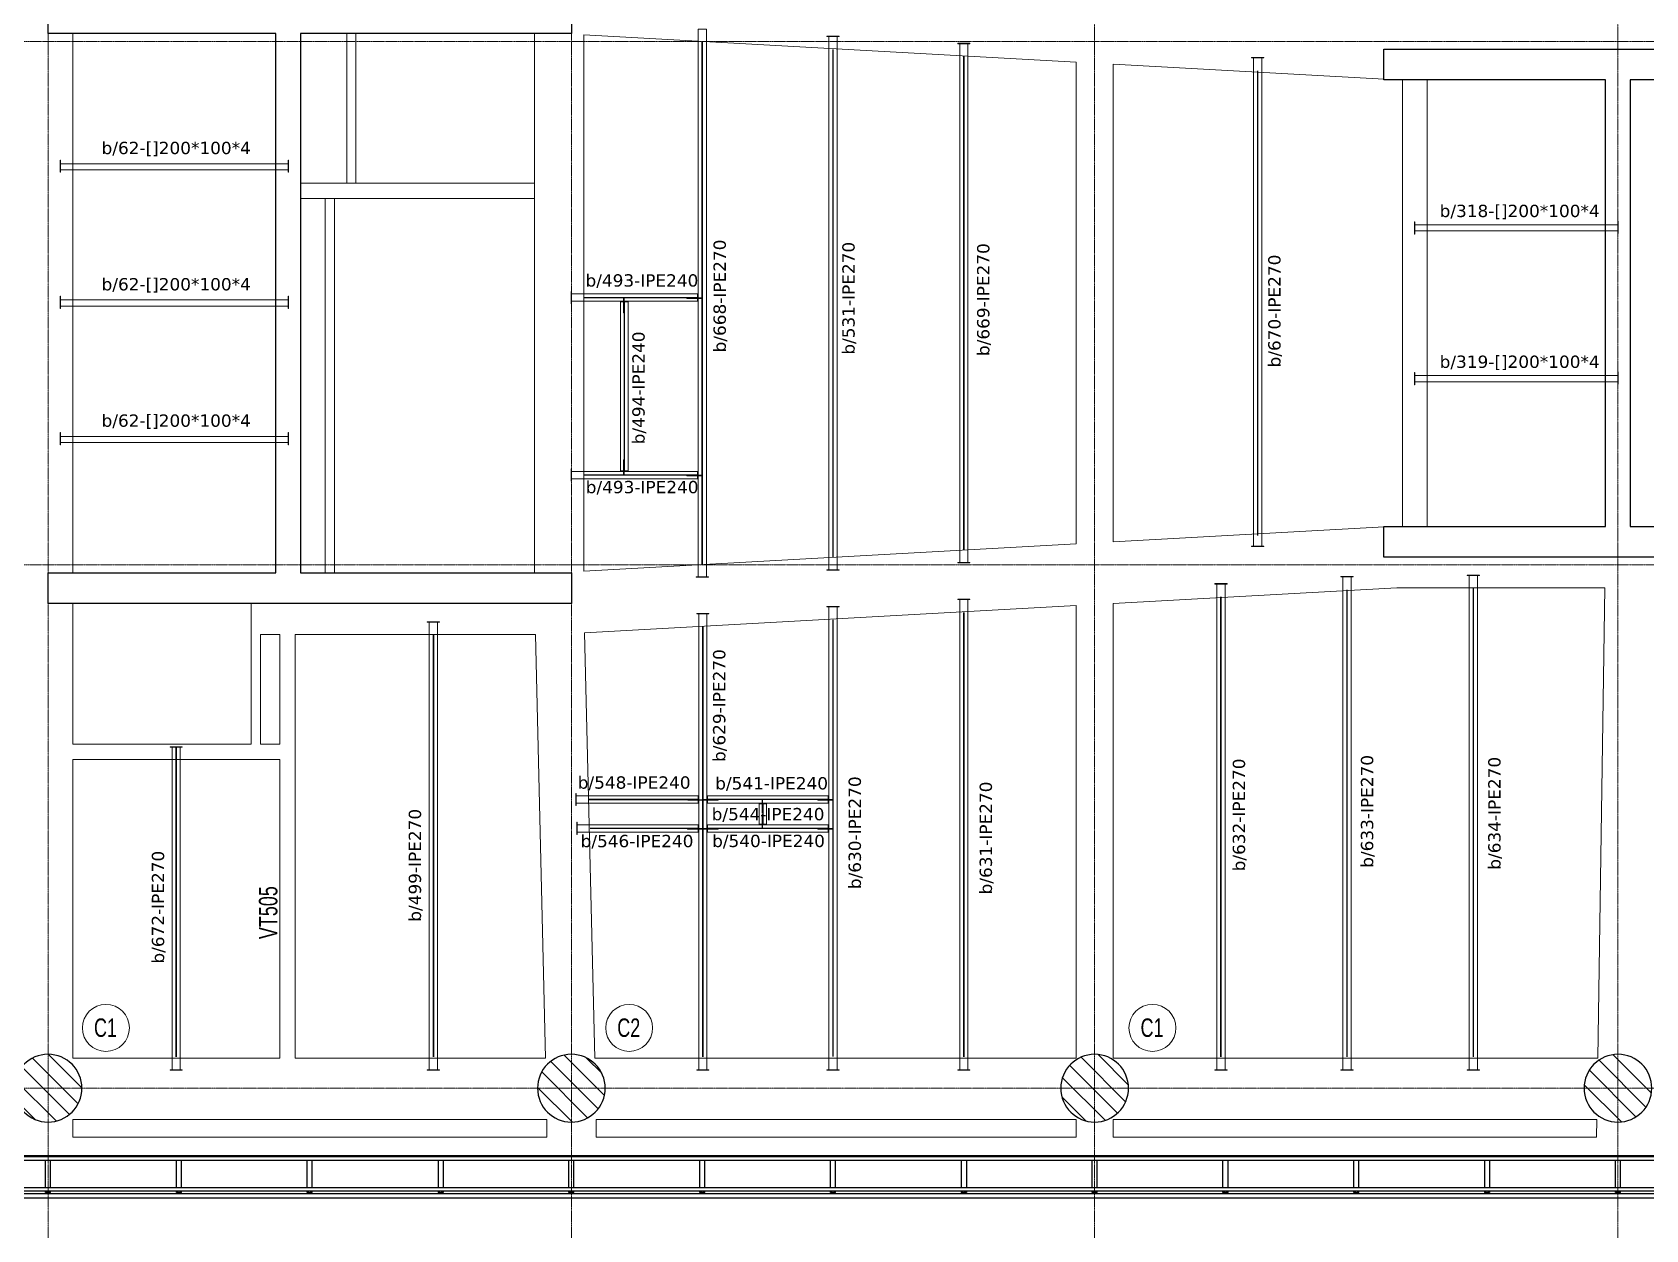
# Model space of a CAD drawing. Header units: millimetres. Extents: x -900 to 76657, y -21218 to 30615.
# Drawn here: x 12966 to 39175, y -2299 to 17150 of the extents above; entities that cross this region are included whole.
import ezdxf
from ezdxf.enums import TextEntityAlignment as Align

# ---------------------------------------------------------------- set-up
doc = ezdxf.new("R2010")
doc.units = ezdxf.units.MM
doc.header["$LTSCALE"] = 0.9
doc.linetypes.add('Grid Line', pattern=[3.33375, 1.905, -0.47625, 0.47625, -0.47625])
for name, color, linetype, lineweight in [('0-1', 7, 'Continuous', 5), ('A_ALMA', 255, 'Continuous', 5), ('E_COLUMNAS', 1, 'Continuous', 18), ('E_COLUMNAS-3', 1, 'Continuous', 35), ('E_COLUMNAS-4', 1, 'Continuous', 25), ('E_EJES-1', 8, 'Grid Line', 9), ('E_MUROS-1', 2, 'Continuous', 25), ('E_TEXTO', 3, 'Continuous', 9), ('E_VIGAS', 5, 'Continuous', 9), ('E_VIGAS-1', 5, 'Continuous', 25), ('E_VIGAS-2', 1, 'Continuous', 25), ('P-PLATINA', 6, 'Continuous', 15), ('VIGAS_HCB', 253, 'Continuous', 15)]:
    doc.layers.add(name, color=color, linetype=linetype, lineweight=lineweight)
doc.styles.add('Arial Narrow', font='', dxfattribs={"width": 0.85, "height": 0.3})
doc.styles.add('VERDANA', font='verdana.ttf')
doc.styles.get('Arial Narrow').set_extended_font_data('Arial Narrow')

# ---------------------------------------------------------------- blocks, each defined once
blk = doc.blocks.new('EST_SFM_VIGA-METALICA-SECCION-C - EST_SFM_VIGA-METALICA-UPN100-1527742-_50_00m_N_E_-NIVEL-13 DOC')
at = {"layer": 'E_VIGAS-2'}
for p, q in [((34.044, 0.018), (-34.827, 0.018)), ((-34.827, -0.032), (34.044, -0.032))]:
    blk.add_line(p, q, dxfattribs=at)
blk = doc.blocks.new('EST_SFM_VIGA-METALICA-SECCION-C - EST_SFM_VIGA-METALICA-UPN100-1527772-_50_00m_N_E_-NIVEL-13 DOC')
at = {"layer": 'E_VIGAS-2'}
for p, q in [((34.942, 0.032), (-34.929, 0.032)), ((-34.929, -0.018), (34.942, -0.018))]:
    blk.add_line(p, q, dxfattribs=at)
blk = doc.blocks.new('EST_SFM_VIGA-METALICA-SECCION-C - EST_SFM_VIGA-METALICA-UPN160-1579051-_50_00m_N_E_-NIVEL-13 DOC')
at = {"layer": 'E_VIGAS-1'}
for p, q in [((30.107, 0.047), (-30.264, 0.047)), ((-30.269, -0.018), (30.113, -0.018))]:
    blk.add_line(p, q, dxfattribs=at)
blk = doc.blocks.new('DCTIB_CNI_EST_MOD-1A-FAC_0001_rvt-1-_50_00m_N_E_-NIVEL-13 DOC')
at = {"layer": 'E_VIGAS-1'}
for p, q in [((-65.703, 139.567), (-65.621, 139.567)), ((-65.703, 139.545), (-65.703, 139.567)), ((-65.703, 139.045), (-65.703, 139.495)), ((-65.621, 139.545), (-65.621, 139.567)), ((-65.621, 139.045), (-65.621, 139.495)), ((-63.578, 139.567), (-63.496, 139.567)), ((-63.578, 139.545), (-63.578, 139.567)), ((-63.578, 139.045), (-63.578, 139.495)), ((-63.496, 139.545), (-63.496, 139.567)), ((-63.496, 139.045), (-63.496, 139.495)), ((-61.453, 139.567), (-61.371, 139.567)), ((-61.453, 139.545), (-61.453, 139.567)), ((-61.453, 139.045), (-61.453, 139.495)), ((-61.371, 139.545), (-61.371, 139.567)), ((-61.371, 139.045), (-61.371, 139.495)), ((-59.328, 139.567), (-59.246, 139.567)), ((-59.328, 139.567), (-59.328, 139.545)), ((-59.328, 139.495), (-59.328, 139.045)), ((-59.246, 139.567), (-59.246, 139.545)), ((-59.246, 139.495), (-59.246, 139.045)), ((-57.203, 139.567), (-57.121, 139.567)), ((-57.203, 139.545), (-57.203, 139.567)), ((-57.203, 139.045), (-57.203, 139.495)), ((-57.121, 139.545), (-57.121, 139.567)), ((-57.121, 139.045), (-57.121, 139.495)), ((-55.078, 139.567), (-54.996, 139.567)), ((-55.078, 139.545), (-55.078, 139.567)), ((-55.078, 139.045), (-55.078, 139.495)), ((-54.996, 139.545), (-54.996, 139.567)), ((-54.996, 139.045), (-54.996, 139.495)), ((-52.953, 139.567), (-52.871, 139.567)), ((-52.953, 139.545), (-52.953, 139.567)), ((-52.953, 139.045), (-52.953, 139.495)), ((-52.871, 139.545), (-52.871, 139.567)), ((-52.871, 139.045), (-52.871, 139.495)), ((-50.828, 139.567), (-50.746, 139.567)), ((-50.828, 139.567), (-50.828, 139.545)), ((-50.828, 139.495), (-50.828, 139.045)), ((-50.746, 139.567), (-50.746, 139.545)), ((-50.746, 139.495), (-50.746, 139.045)), ((-48.703, 139.567), (-48.621, 139.567)), ((-48.703, 139.545), (-48.703, 139.567)), ((-48.703, 139.045), (-48.703, 139.495)), ((-48.621, 139.545), (-48.621, 139.567)), ((-48.621, 139.045), (-48.621, 139.495)), ((-46.578, 139.567), (-46.496, 139.567)), ((-46.578, 139.545), (-46.578, 139.567)), ((-46.578, 139.045), (-46.578, 139.495)), ((-46.496, 139.545), (-46.496, 139.567)), ((-46.496, 139.045), (-46.496, 139.495)), ((-44.453, 139.567), (-44.371, 139.567)), ((-44.453, 139.545), (-44.453, 139.567)), ((-44.453, 139.045), (-44.453, 139.495)), ((-44.371, 139.545), (-44.371, 139.567)), ((-44.371, 139.045), (-44.371, 139.495)), ((-42.328, 139.567), (-42.246, 139.567)), ((-42.328, 139.567), (-42.328, 139.545)), ((-42.328, 139.495), (-42.328, 139.045)), ((-42.246, 139.567), (-42.246, 139.545)), ((-42.246, 139.495), (-42.246, 139.045)), ((-40.203, 139.567), (-40.121, 139.567)), ((-40.203, 139.545), (-40.203, 139.567)), ((-40.203, 139.045), (-40.203, 139.495)), ((-40.121, 139.545), (-40.121, 139.567)), ((-40.121, 139.045), (-40.121, 139.495)), ((-65.703, 138.967), (-65.703, 138.995)), ((-65.703, 138.966), (-65.703, 138.967)), ((-65.703, 138.967), (-65.621, 138.967)), ((-65.675, 138.966), (-65.703, 138.966)), ((-65.665, 138.961), (-65.665, 138.966)), ((-65.665, 138.947), (-65.665, 138.961)), ((-65.66, 138.966), (-65.66, 138.961)), ((-65.66, 138.961), (-65.66, 138.947)), ((-65.621, 138.966), (-65.649, 138.966)), ((-65.621, 138.967), (-65.621, 138.995)), ((-65.621, 138.967), (-65.621, 138.966)), ((-63.578, 138.967), (-63.578, 138.995)), ((-63.578, 138.966), (-63.578, 138.967)), ((-63.578, 138.967), (-63.496, 138.967)), ((-63.55, 138.966), (-63.578, 138.966)), ((-63.54, 138.961), (-63.54, 138.966)), ((-63.54, 138.947), (-63.54, 138.961)), ((-63.535, 138.966), (-63.535, 138.961)), ((-63.535, 138.961), (-63.535, 138.947)), ((-63.496, 138.966), (-63.524, 138.966)), ((-63.496, 138.967), (-63.496, 138.995)), ((-63.496, 138.967), (-63.496, 138.966)), ((-61.453, 138.967), (-61.453, 138.995)), ((-61.453, 138.966), (-61.453, 138.967)), ((-61.453, 138.967), (-61.371, 138.967)), ((-61.425, 138.966), (-61.453, 138.966)), ((-61.415, 138.961), (-61.415, 138.966)), ((-61.415, 138.947), (-61.415, 138.961)), ((-61.41, 138.966), (-61.41, 138.961)), ((-61.41, 138.961), (-61.41, 138.947)), ((-61.371, 138.966), (-61.399, 138.966)), ((-61.371, 138.967), (-61.371, 138.995)), ((-61.371, 138.967), (-61.371, 138.966)), ((-59.328, 138.995), (-59.328, 138.967)), ((-59.328, 138.967), (-59.246, 138.967)), ((-59.328, 138.966), (-59.328, 138.967)), ((-59.3, 138.966), (-59.328, 138.966)), ((-59.29, 138.961), (-59.29, 138.966)), ((-59.29, 138.947), (-59.29, 138.961)), ((-59.285, 138.966), (-59.285, 138.961)), ((-59.285, 138.961), (-59.285, 138.947)), ((-59.246, 138.966), (-59.274, 138.966)), ((-59.246, 138.995), (-59.246, 138.967)), ((-59.246, 138.967), (-59.246, 138.966)), ((-57.203, 138.967), (-57.203, 138.995)), ((-57.203, 138.966), (-57.203, 138.967)), ((-57.203, 138.967), (-57.121, 138.967)), ((-57.176, 138.966), (-57.203, 138.966)), ((-57.165, 138.961), (-57.165, 138.966)), ((-57.165, 138.947), (-57.165, 138.961)), ((-57.16, 138.966), (-57.16, 138.961)), ((-57.16, 138.961), (-57.16, 138.947)), ((-57.121, 138.966), (-57.149, 138.966)), ((-57.121, 138.967), (-57.121, 138.995)), ((-57.121, 138.967), (-57.121, 138.966)), ((-55.078, 138.967), (-55.078, 138.995)), ((-55.078, 138.966), (-55.078, 138.967)), ((-55.078, 138.967), (-54.996, 138.967)), ((-55.05, 138.966), (-55.078, 138.966)), ((-55.04, 138.961), (-55.04, 138.966)), ((-55.04, 138.947), (-55.04, 138.961)), ((-55.035, 138.966), (-55.035, 138.961)), ((-55.035, 138.961), (-55.035, 138.947)), ((-54.996, 138.966), (-55.024, 138.966)), ((-54.996, 138.967), (-54.996, 138.995)), ((-54.996, 138.967), (-54.996, 138.966)), ((-52.953, 138.967), (-52.953, 138.995)), ((-52.953, 138.966), (-52.953, 138.967)), ((-52.953, 138.967), (-52.871, 138.967)), ((-52.925, 138.966), (-52.953, 138.966)), ((-52.915, 138.961), (-52.915, 138.966)), ((-52.915, 138.947), (-52.915, 138.961)), ((-52.91, 138.966), (-52.91, 138.961)), ((-52.91, 138.961), (-52.91, 138.947)), ((-52.871, 138.966), (-52.899, 138.966)), ((-52.871, 138.967), (-52.871, 138.995)), ((-52.871, 138.967), (-52.871, 138.966)), ((-50.828, 138.995), (-50.828, 138.967)), ((-50.828, 138.967), (-50.746, 138.967)), ((-50.828, 138.966), (-50.828, 138.967)), ((-50.8, 138.966), (-50.828, 138.966)), ((-50.79, 138.961), (-50.79, 138.966)), ((-50.79, 138.947), (-50.79, 138.961)), ((-50.785, 138.966), (-50.785, 138.961)), ((-50.785, 138.961), (-50.785, 138.947)), ((-50.746, 138.966), (-50.774, 138.966)), ((-50.746, 138.995), (-50.746, 138.967)), ((-50.746, 138.967), (-50.746, 138.966)), ((-48.703, 138.967), (-48.703, 138.995)), ((-48.703, 138.966), (-48.703, 138.967)), ((-48.703, 138.967), (-48.621, 138.967)), ((-48.676, 138.966), (-48.703, 138.966)), ((-48.665, 138.961), (-48.665, 138.966)), ((-48.665, 138.947), (-48.665, 138.961)), ((-48.66, 138.966), (-48.66, 138.961)), ((-48.66, 138.961), (-48.66, 138.947)), ((-48.621, 138.966), (-48.649, 138.966)), ((-48.621, 138.967), (-48.621, 138.995)), ((-48.621, 138.967), (-48.621, 138.966)), ((-46.578, 138.967), (-46.578, 138.995)), ((-46.578, 138.966), (-46.578, 138.967)), ((-46.578, 138.967), (-46.496, 138.967)), ((-46.55, 138.966), (-46.578, 138.966)), ((-46.54, 138.961), (-46.54, 138.966)), ((-46.54, 138.947), (-46.54, 138.961)), ((-46.535, 138.966), (-46.535, 138.961)), ((-46.535, 138.961), (-46.535, 138.947)), ((-46.496, 138.966), (-46.524, 138.966)), ((-46.496, 138.967), (-46.496, 138.995)), ((-46.496, 138.967), (-46.496, 138.966)), ((-44.453, 138.967), (-44.453, 138.995)), ((-44.453, 138.966), (-44.453, 138.967)), ((-44.453, 138.967), (-44.371, 138.967)), ((-44.425, 138.966), (-44.453, 138.966)), ((-44.415, 138.961), (-44.415, 138.966)), ((-44.415, 138.947), (-44.415, 138.961)), ((-44.41, 138.966), (-44.41, 138.961)), ((-44.41, 138.961), (-44.41, 138.947)), ((-44.371, 138.966), (-44.399, 138.966)), ((-44.371, 138.967), (-44.371, 138.995)), ((-44.371, 138.967), (-44.371, 138.966)), ((-42.328, 138.995), (-42.328, 138.967)), ((-42.328, 138.967), (-42.246, 138.967)), ((-42.328, 138.966), (-42.328, 138.967)), ((-42.3, 138.966), (-42.328, 138.966)), ((-42.29, 138.961), (-42.29, 138.966)), ((-42.29, 138.947), (-42.29, 138.961)), ((-42.285, 138.966), (-42.285, 138.961)), ((-42.285, 138.961), (-42.285, 138.947)), ((-42.246, 138.966), (-42.274, 138.966)), ((-42.246, 138.995), (-42.246, 138.967)), ((-42.246, 138.967), (-42.246, 138.966)), ((-40.203, 138.967), (-40.203, 138.995)), ((-40.203, 138.966), (-40.203, 138.967)), ((-40.203, 138.967), (-40.121, 138.967)), ((-40.176, 138.966), (-40.203, 138.966)), ((-40.165, 138.961), (-40.165, 138.966)), ((-40.165, 138.947), (-40.165, 138.961)), ((-40.16, 138.966), (-40.16, 138.961)), ((-40.16, 138.961), (-40.16, 138.947)), ((-40.121, 138.966), (-40.149, 138.966)), ((-40.121, 138.967), (-40.121, 138.995)), ((-40.121, 138.967), (-40.121, 138.966))]:
    blk.add_line(p, q, dxfattribs=at)
for points, knots in [([(-65.675, 138.966), (-65.674, 138.966), (-65.673, 138.966), (-65.67, 138.966), (-65.668, 138.965), (-65.666, 138.964), (-65.665, 138.963), (-65.665, 138.962), (-65.665, 138.961)], [0, 0, 0, 0, 0.142857, 0.285714, 0.428571, 0.571429, 0.785714, 1, 1, 1, 1]), ([(-65.665, 138.961), (-65.665, 138.962), (-65.665, 138.963), (-65.667, 138.965), (-65.668, 138.965), (-65.67, 138.966), (-65.671, 138.966), (-65.672, 138.966), (-65.674, 138.966), (-65.675, 138.966)], [0, 0, 0, 0, 0.285714, 0.428571, 0.571429, 0.678571, 0.732143, 0.785714, 1, 1, 1, 1]), ([(-65.649, 138.966), (-65.65, 138.966), (-65.651, 138.966), (-65.654, 138.966), (-65.656, 138.965), (-65.658, 138.964), (-65.659, 138.963), (-65.66, 138.962), (-65.66, 138.961)], [0, 0, 0, 0, 0.142857, 0.285714, 0.428571, 0.571429, 0.785714, 1, 1, 1, 1]), ([(-65.66, 138.961), (-65.66, 138.962), (-65.659, 138.963), (-65.658, 138.965), (-65.656, 138.965), (-65.655, 138.966), (-65.654, 138.966), (-65.652, 138.966), (-65.65, 138.966), (-65.649, 138.966)], [0, 0, 0, 0, 0.285714, 0.428571, 0.571429, 0.678571, 0.732143, 0.785714, 1, 1, 1, 1]), ([(-63.55, 138.966), (-63.549, 138.966), (-63.548, 138.966), (-63.545, 138.966), (-63.543, 138.965), (-63.541, 138.964), (-63.54, 138.963), (-63.54, 138.962), (-63.54, 138.961)], [0, 0, 0, 0, 0.142857, 0.285714, 0.428571, 0.571429, 0.785714, 1, 1, 1, 1]), ([(-63.54, 138.961), (-63.54, 138.962), (-63.54, 138.963), (-63.542, 138.965), (-63.543, 138.965), (-63.545, 138.966), (-63.546, 138.966), (-63.547, 138.966), (-63.549, 138.966), (-63.55, 138.966)], [0, 0, 0, 0, 0.285714, 0.428571, 0.571429, 0.678571, 0.732143, 0.785714, 1, 1, 1, 1]), ([(-63.524, 138.966), (-63.525, 138.966), (-63.526, 138.966), (-63.529, 138.966), (-63.531, 138.965), (-63.533, 138.964), (-63.534, 138.963), (-63.535, 138.962), (-63.535, 138.961)], [0, 0, 0, 0, 0.142857, 0.285714, 0.428571, 0.571429, 0.785714, 1, 1, 1, 1]), ([(-63.535, 138.961), (-63.535, 138.962), (-63.534, 138.963), (-63.533, 138.965), (-63.531, 138.965), (-63.53, 138.966), (-63.529, 138.966), (-63.527, 138.966), (-63.525, 138.966), (-63.524, 138.966)], [0, 0, 0, 0, 0.285714, 0.428571, 0.571429, 0.678571, 0.732143, 0.785714, 1, 1, 1, 1]), ([(-61.425, 138.966), (-61.424, 138.966), (-61.423, 138.966), (-61.42, 138.966), (-61.418, 138.965), (-61.416, 138.964), (-61.415, 138.963), (-61.415, 138.962), (-61.415, 138.961)], [0, 0, 0, 0, 0.142857, 0.285714, 0.428571, 0.571429, 0.785714, 1, 1, 1, 1]), ([(-61.415, 138.961), (-61.415, 138.962), (-61.415, 138.963), (-61.417, 138.965), (-61.418, 138.965), (-61.42, 138.966), (-61.421, 138.966), (-61.422, 138.966), (-61.424, 138.966), (-61.425, 138.966)], [0, 0, 0, 0, 0.285714, 0.428571, 0.571429, 0.678571, 0.732143, 0.785714, 1, 1, 1, 1]), ([(-61.399, 138.966), (-61.4, 138.966), (-61.401, 138.966), (-61.404, 138.966), (-61.406, 138.965), (-61.408, 138.964), (-61.409, 138.963), (-61.41, 138.962), (-61.41, 138.961)], [0, 0, 0, 0, 0.142857, 0.285714, 0.428571, 0.571429, 0.785714, 1, 1, 1, 1]), ([(-61.41, 138.961), (-61.41, 138.962), (-61.409, 138.963), (-61.408, 138.965), (-61.406, 138.965), (-61.405, 138.966), (-61.404, 138.966), (-61.402, 138.966), (-61.4, 138.966), (-61.399, 138.966)], [0, 0, 0, 0, 0.285714, 0.428571, 0.571429, 0.678571, 0.732143, 0.785714, 1, 1, 1, 1]), ([(-59.29, 138.961), (-59.29, 138.962), (-59.29, 138.963), (-59.292, 138.965), (-59.293, 138.965), (-59.295, 138.966), (-59.296, 138.966), (-59.297, 138.966), (-59.299, 138.966), (-59.3, 138.966)], [0, 0, 0, 0, 0.285714, 0.428571, 0.571429, 0.678571, 0.732143, 0.785714, 1, 1, 1, 1]), ([(-59.3, 138.966), (-59.299, 138.966), (-59.298, 138.966), (-59.295, 138.966), (-59.293, 138.965), (-59.291, 138.964), (-59.29, 138.963), (-59.29, 138.962), (-59.29, 138.961)], [0, 0, 0, 0, 0.142857, 0.285714, 0.428571, 0.571429, 0.785714, 1, 1, 1, 1]), ([(-59.285, 138.961), (-59.285, 138.962), (-59.284, 138.963), (-59.283, 138.965), (-59.281, 138.965), (-59.28, 138.966), (-59.279, 138.966), (-59.277, 138.966), (-59.275, 138.966), (-59.274, 138.966)], [0, 0, 0, 0, 0.285714, 0.428571, 0.571429, 0.678571, 0.732143, 0.785714, 1, 1, 1, 1]), ([(-59.274, 138.966), (-59.275, 138.966), (-59.276, 138.966), (-59.279, 138.966), (-59.281, 138.965), (-59.283, 138.964), (-59.284, 138.963), (-59.285, 138.962), (-59.285, 138.961)], [0, 0, 0, 0, 0.142857, 0.285714, 0.428571, 0.571429, 0.785714, 1, 1, 1, 1]), ([(-57.176, 138.966), (-57.175, 138.966), (-57.173, 138.966), (-57.171, 138.966), (-57.168, 138.965), (-57.167, 138.964), (-57.165, 138.963), (-57.165, 138.962), (-57.165, 138.961)], [0, 0, 0, 0, 0.142857, 0.285714, 0.428571, 0.571429, 0.785714, 1, 1, 1, 1]), ([(-57.165, 138.961), (-57.165, 138.962), (-57.165, 138.963), (-57.167, 138.965), (-57.168, 138.965), (-57.17, 138.966), (-57.171, 138.966), (-57.173, 138.966), (-57.174, 138.966), (-57.176, 138.966)], [0, 0, 0, 0, 0.285714, 0.428571, 0.571429, 0.678571, 0.732143, 0.785714, 1, 1, 1, 1]), ([(-57.149, 138.966), (-57.15, 138.966), (-57.152, 138.966), (-57.154, 138.966), (-57.156, 138.965), (-57.158, 138.964), (-57.16, 138.963), (-57.16, 138.962), (-57.16, 138.961)], [0, 0, 0, 0, 0.142857, 0.285714, 0.428571, 0.571429, 0.785714, 1, 1, 1, 1]), ([(-57.16, 138.961), (-57.16, 138.962), (-57.159, 138.963), (-57.158, 138.965), (-57.156, 138.965), (-57.155, 138.966), (-57.154, 138.966), (-57.152, 138.966), (-57.15, 138.966), (-57.149, 138.966)], [0, 0, 0, 0, 0.285714, 0.428571, 0.571429, 0.678571, 0.732143, 0.785714, 1, 1, 1, 1]), ([(-55.05, 138.966), (-55.049, 138.966), (-55.048, 138.966), (-55.045, 138.966), (-55.043, 138.965), (-55.041, 138.964), (-55.04, 138.963), (-55.04, 138.962), (-55.04, 138.961)], [0, 0, 0, 0, 0.142857, 0.285714, 0.428571, 0.571429, 0.785714, 1, 1, 1, 1]), ([(-55.04, 138.961), (-55.04, 138.962), (-55.04, 138.963), (-55.042, 138.965), (-55.043, 138.965), (-55.045, 138.966), (-55.046, 138.966), (-55.047, 138.966), (-55.049, 138.966), (-55.05, 138.966)], [0, 0, 0, 0, 0.285714, 0.428571, 0.571429, 0.678571, 0.732143, 0.785714, 1, 1, 1, 1]), ([(-55.024, 138.966), (-55.025, 138.966), (-55.026, 138.966), (-55.029, 138.966), (-55.031, 138.965), (-55.033, 138.964), (-55.034, 138.963), (-55.035, 138.962), (-55.035, 138.961)], [0, 0, 0, 0, 0.142857, 0.285714, 0.428571, 0.571429, 0.785714, 1, 1, 1, 1]), ([(-55.035, 138.961), (-55.035, 138.962), (-55.034, 138.963), (-55.033, 138.965), (-55.031, 138.965), (-55.03, 138.966), (-55.029, 138.966), (-55.027, 138.966), (-55.025, 138.966), (-55.024, 138.966)], [0, 0, 0, 0, 0.285714, 0.428571, 0.571429, 0.678571, 0.732143, 0.785714, 1, 1, 1, 1]), ([(-52.925, 138.966), (-52.924, 138.966), (-52.923, 138.966), (-52.92, 138.966), (-52.918, 138.965), (-52.916, 138.964), (-52.915, 138.963), (-52.915, 138.962), (-52.915, 138.961)], [0, 0, 0, 0, 0.142857, 0.285714, 0.428571, 0.571429, 0.785714, 1, 1, 1, 1]), ([(-52.915, 138.961), (-52.915, 138.962), (-52.915, 138.963), (-52.917, 138.965), (-52.918, 138.965), (-52.92, 138.966), (-52.921, 138.966), (-52.922, 138.966), (-52.924, 138.966), (-52.925, 138.966)], [0, 0, 0, 0, 0.285714, 0.428571, 0.571429, 0.678571, 0.732143, 0.785714, 1, 1, 1, 1]), ([(-52.899, 138.966), (-52.9, 138.966), (-52.901, 138.966), (-52.904, 138.966), (-52.906, 138.965), (-52.908, 138.964), (-52.909, 138.963), (-52.91, 138.962), (-52.91, 138.961)], [0, 0, 0, 0, 0.142857, 0.285714, 0.428571, 0.571429, 0.785714, 1, 1, 1, 1]), ([(-52.91, 138.961), (-52.91, 138.962), (-52.909, 138.963), (-52.908, 138.965), (-52.906, 138.965), (-52.905, 138.966), (-52.904, 138.966), (-52.902, 138.966), (-52.9, 138.966), (-52.899, 138.966)], [0, 0, 0, 0, 0.285714, 0.428571, 0.571429, 0.678571, 0.732143, 0.785714, 1, 1, 1, 1]), ([(-50.79, 138.961), (-50.79, 138.962), (-50.79, 138.963), (-50.792, 138.965), (-50.793, 138.965), (-50.795, 138.966), (-50.796, 138.966), (-50.797, 138.966), (-50.799, 138.966), (-50.8, 138.966)], [0, 0, 0, 0, 0.285714, 0.428571, 0.571429, 0.678571, 0.732143, 0.785714, 1, 1, 1, 1]), ([(-50.8, 138.966), (-50.799, 138.966), (-50.798, 138.966), (-50.795, 138.966), (-50.793, 138.965), (-50.791, 138.964), (-50.79, 138.963), (-50.79, 138.962), (-50.79, 138.961)], [0, 0, 0, 0, 0.142857, 0.285714, 0.428571, 0.571429, 0.785714, 1, 1, 1, 1]), ([(-50.785, 138.961), (-50.785, 138.962), (-50.784, 138.963), (-50.783, 138.965), (-50.781, 138.965), (-50.78, 138.966), (-50.779, 138.966), (-50.777, 138.966), (-50.775, 138.966), (-50.774, 138.966)], [0, 0, 0, 0, 0.285714, 0.428571, 0.571429, 0.678571, 0.732143, 0.785714, 1, 1, 1, 1]), ([(-50.774, 138.966), (-50.775, 138.966), (-50.776, 138.966), (-50.779, 138.966), (-50.781, 138.965), (-50.783, 138.964), (-50.784, 138.963), (-50.785, 138.962), (-50.785, 138.961)], [0, 0, 0, 0, 0.142857, 0.285714, 0.428571, 0.571429, 0.785714, 1, 1, 1, 1]), ([(-48.665, 138.961), (-48.665, 138.962), (-48.665, 138.963), (-48.667, 138.965), (-48.668, 138.965), (-48.67, 138.966), (-48.671, 138.966), (-48.673, 138.966), (-48.674, 138.966), (-48.676, 138.966)], [0, 0, 0, 0, 0.285714, 0.428571, 0.571429, 0.678571, 0.732143, 0.785714, 1, 1, 1, 1]), ([(-48.669, 138.965), (-48.668, 138.965), (-48.667, 138.964), (-48.665, 138.963), (-48.665, 138.962), (-48.665, 138.961)], [0.4285714, 0.4285714, 0.4285714, 0.4285714, 0.5714286, 0.7857143, 1, 1, 1, 1]), ([(-48.649, 138.966), (-48.65, 138.966), (-48.652, 138.966), (-48.654, 138.966), (-48.656, 138.965), (-48.658, 138.964), (-48.66, 138.963), (-48.66, 138.962), (-48.66, 138.961)], [0, 0, 0, 0, 0.142857, 0.285714, 0.428571, 0.571429, 0.785714, 1, 1, 1, 1]), ([(-48.66, 138.961), (-48.66, 138.962), (-48.659, 138.963), (-48.658, 138.965), (-48.656, 138.965), (-48.655, 138.966), (-48.654, 138.966), (-48.652, 138.966), (-48.65, 138.966), (-48.649, 138.966)], [0, 0, 0, 0, 0.285714, 0.428571, 0.571429, 0.678571, 0.732143, 0.785714, 1, 1, 1, 1]), ([(-46.55, 138.966), (-46.549, 138.966), (-46.548, 138.966), (-46.545, 138.966), (-46.543, 138.965), (-46.541, 138.964), (-46.54, 138.963), (-46.54, 138.962), (-46.54, 138.961)], [0, 0, 0, 0, 0.142857, 0.285714, 0.428571, 0.571429, 0.785714, 1, 1, 1, 1]), ([(-46.54, 138.961), (-46.54, 138.962), (-46.54, 138.963), (-46.542, 138.965), (-46.543, 138.965), (-46.545, 138.966), (-46.546, 138.966), (-46.547, 138.966), (-46.549, 138.966), (-46.55, 138.966)], [0, 0, 0, 0, 0.285714, 0.428571, 0.571429, 0.678571, 0.732143, 0.785714, 1, 1, 1, 1]), ([(-46.524, 138.966), (-46.525, 138.966), (-46.526, 138.966), (-46.529, 138.966), (-46.531, 138.965), (-46.533, 138.964), (-46.534, 138.963), (-46.535, 138.962), (-46.535, 138.961)], [0, 0, 0, 0, 0.142857, 0.285714, 0.428571, 0.571429, 0.785714, 1, 1, 1, 1]), ([(-46.535, 138.961), (-46.535, 138.962), (-46.534, 138.963), (-46.533, 138.965), (-46.531, 138.965), (-46.53, 138.966), (-46.529, 138.966), (-46.527, 138.966), (-46.525, 138.966), (-46.524, 138.966)], [0, 0, 0, 0, 0.285714, 0.428571, 0.571429, 0.678571, 0.732143, 0.785714, 1, 1, 1, 1]), ([(-44.425, 138.966), (-44.424, 138.966), (-44.423, 138.966), (-44.42, 138.966), (-44.418, 138.965), (-44.416, 138.964), (-44.415, 138.963), (-44.415, 138.962), (-44.415, 138.961)], [0, 0, 0, 0, 0.142857, 0.285714, 0.428571, 0.571429, 0.785714, 1, 1, 1, 1]), ([(-44.415, 138.961), (-44.415, 138.962), (-44.415, 138.963), (-44.417, 138.965), (-44.418, 138.965), (-44.42, 138.966), (-44.421, 138.966), (-44.422, 138.966), (-44.424, 138.966), (-44.425, 138.966)], [0, 0, 0, 0, 0.285714, 0.428571, 0.571429, 0.678571, 0.732143, 0.785714, 1, 1, 1, 1]), ([(-44.399, 138.966), (-44.4, 138.966), (-44.401, 138.966), (-44.404, 138.966), (-44.406, 138.965), (-44.408, 138.964), (-44.409, 138.963), (-44.41, 138.962), (-44.41, 138.961)], [0, 0, 0, 0, 0.142857, 0.285714, 0.428571, 0.571429, 0.785714, 1, 1, 1, 1]), ([(-44.41, 138.961), (-44.41, 138.962), (-44.409, 138.963), (-44.408, 138.965), (-44.406, 138.965), (-44.405, 138.966), (-44.404, 138.966), (-44.402, 138.966), (-44.4, 138.966), (-44.399, 138.966)], [0, 0, 0, 0, 0.285714, 0.428571, 0.571429, 0.678571, 0.732143, 0.785714, 1, 1, 1, 1]), ([(-42.29, 138.961), (-42.29, 138.962), (-42.29, 138.963), (-42.292, 138.965), (-42.293, 138.965), (-42.295, 138.966), (-42.296, 138.966), (-42.297, 138.966), (-42.299, 138.966), (-42.3, 138.966)], [0, 0, 0, 0, 0.285714, 0.428571, 0.571429, 0.678571, 0.732143, 0.785714, 1, 1, 1, 1]), ([(-42.3, 138.966), (-42.299, 138.966), (-42.298, 138.966), (-42.295, 138.966), (-42.293, 138.965), (-42.291, 138.964), (-42.29, 138.963), (-42.29, 138.962), (-42.29, 138.961)], [0, 0, 0, 0, 0.142857, 0.285714, 0.428571, 0.571429, 0.785714, 1, 1, 1, 1]), ([(-42.285, 138.961), (-42.285, 138.962), (-42.284, 138.963), (-42.283, 138.965), (-42.281, 138.965), (-42.28, 138.966), (-42.279, 138.966), (-42.277, 138.966), (-42.275, 138.966), (-42.274, 138.966)], [0, 0, 0, 0, 0.285714, 0.428571, 0.571429, 0.678571, 0.732143, 0.785714, 1, 1, 1, 1]), ([(-42.274, 138.966), (-42.275, 138.966), (-42.276, 138.966), (-42.279, 138.966), (-42.281, 138.965), (-42.283, 138.964), (-42.284, 138.963), (-42.285, 138.962), (-42.285, 138.961)], [0, 0, 0, 0, 0.142857, 0.285714, 0.428571, 0.571429, 0.785714, 1, 1, 1, 1]), ([(-40.176, 138.966), (-40.175, 138.966), (-40.173, 138.966), (-40.171, 138.966), (-40.168, 138.965), (-40.167, 138.964), (-40.165, 138.963), (-40.165, 138.962), (-40.165, 138.961)], [0, 0, 0, 0, 0.142857, 0.285714, 0.428571, 0.571429, 0.785714, 1, 1, 1, 1]), ([(-40.165, 138.961), (-40.165, 138.962), (-40.165, 138.963), (-40.167, 138.965), (-40.168, 138.965), (-40.17, 138.966), (-40.171, 138.966), (-40.173, 138.966), (-40.174, 138.966), (-40.176, 138.966)], [0, 0, 0, 0, 0.285714, 0.428571, 0.571429, 0.678571, 0.732143, 0.785714, 1, 1, 1, 1]), ([(-40.149, 138.966), (-40.15, 138.966), (-40.152, 138.966), (-40.154, 138.966), (-40.156, 138.965), (-40.158, 138.964), (-40.16, 138.963), (-40.16, 138.962), (-40.16, 138.961)], [0, 0, 0, 0, 0.142857, 0.285714, 0.428571, 0.571429, 0.785714, 1, 1, 1, 1]), ([(-40.16, 138.961), (-40.16, 138.962), (-40.159, 138.963), (-40.158, 138.965), (-40.156, 138.965), (-40.155, 138.966), (-40.154, 138.966), (-40.152, 138.966), (-40.15, 138.966), (-40.149, 138.966)], [0, 0, 0, 0, 0.285714, 0.428571, 0.571429, 0.678571, 0.732143, 0.785714, 1, 1, 1, 1])]:
    blk.add_open_spline(points, degree=3, knots=knots, dxfattribs=at)
blk.add_open_spline([(-48.676, 138.966), (-48.675, 138.966), (-48.673, 138.966), (-48.671, 138.966), (-48.669, 138.965), (-48.669, 138.965)], degree=3, dxfattribs=at)
for name, p in [('EST_SFM_VIGA-METALICA-SECCION-C - EST_SFM_VIGA-METALICA-UPN100-1527742-_50_00m_N_E_-NIVEL-13 DOC', (-39.77, 139.527)), ('EST_SFM_VIGA-METALICA-SECCION-C - EST_SFM_VIGA-METALICA-UPN160-1579051-_50_00m_N_E_-NIVEL-13 DOC', (-40.084, 138.9)), ('EST_SFM_VIGA-METALICA-SECCION-C - EST_SFM_VIGA-METALICA-UPN100-1527772-_50_00m_N_E_-NIVEL-13 DOC', (-40.169, 139.013))]:
    blk.add_blockref(name, p, dxfattribs=at)
blk = doc.blocks.new('EST_SCM_COLUMNA-SECCION-CIRCULAR - EST_SCM_COLUMNA-CONCRETO-CIRCULAR_Ø_110cm-1246214-_50_00m_N_E_-NIVEL-13 DOC')
at = {"layer": 'E_COLUMNAS'}
h = blk.add_hatch(dxfattribs=at)
h.set_pattern_fill('FP_6', color=256, style=0, pattern_type=2)
h.set_pattern_definition([(135, (65.662, -140.662), (-0.15909903, -0.15909903), [])])
h.paths.add_polyline_path([(-0.041, -0.548), (0.041, -0.548), (0.122, -0.536), (0.208, -0.509), (0.275, -0.476), (0.343, -0.43), (0.403, -0.374), (0.454, -0.31), (0.496, -0.239), (0.526, -0.162), (0.544, -0.082), (0.55, 0), (0.544, 0.082), (0.526, 0.162), (0.496, 0.239), (0.454, 0.31), (0.403, 0.374), (0.343, 0.43), (0.275, 0.476), (0.201, 0.512), (0.122, 0.536), (0.041, 0.548), (-0.041, 0.548), (-0.122, 0.536), (-0.201, 0.512), (-0.275, 0.476), (-0.343, 0.43), (-0.403, 0.374), (-0.454, 0.31), (-0.496, 0.239), (-0.526, 0.162), (-0.544, 0.082), (-0.55, 0), (-0.544, -0.082), (-0.526, -0.162), (-0.496, -0.239), (-0.454, -0.31), (-0.403, -0.374), (-0.343, -0.43), (-0.275, -0.476), (-0.201, -0.512), (-0.122, -0.536)])
at = {"layer": 'E_COLUMNAS-4'}
for start, end in [(360, 180), (180, 360)]:
    blk.add_arc((0, 0), 0.55, start, end, dxfattribs=at)
blk = doc.blocks.new('EST_SCM_COLUMNA-SECCION-CIRCULAR - EST_SCM_COLUMNA-CONCRETO-CIRCULAR_Ø_110cm-V11-_50_00m_N_E_-NIVEL-13 DOC')
at = {"layer": 'E_COLUMNAS'}
h = blk.add_hatch(dxfattribs=at)
h.set_pattern_fill('FP_8', color=256, style=0, pattern_type=2)
h.set_pattern_definition([(135, (57.162, -140.662), (-0.15909903, -0.15909903), [])])
h.paths.add_polyline_path([(0.041, -0.548), (0.122, -0.536), (0.201, -0.512), (0.275, -0.476), (0.343, -0.43), (0.403, -0.374), (0.454, -0.31), (0.496, -0.239), (0.526, -0.162), (0.544, -0.082), (0.55, 0), (0.542, 0.089), (0.526, 0.162), (0.496, 0.239), (0.454, 0.31), (0.403, 0.374), (0.343, 0.43), (0.275, 0.476), (0.201, 0.512), (0.122, 0.536), (0.041, 0.548), (-0.047, 0.548), (-0.122, 0.536), (-0.201, 0.512), (-0.275, 0.476), (-0.343, 0.43), (-0.403, 0.374), (-0.454, 0.31), (-0.496, 0.239), (-0.526, 0.162), (-0.544, 0.082), (-0.55, 0), (-0.544, -0.082), (-0.526, -0.162), (-0.496, -0.239), (-0.454, -0.31), (-0.403, -0.374), (-0.343, -0.43), (-0.275, -0.476), (-0.201, -0.512), (-0.122, -0.536), (-0.041, -0.548)])
at = {"layer": 'E_COLUMNAS-4'}
for start, end in [(360, 180), (180, 360)]:
    blk.add_arc((0, 0), 0.55, start, end, dxfattribs=at)
blk = doc.blocks.new('EST_SCM_COLUMNA-SECCION-CIRCULAR - EST_SCM_COLUMNA-CONCRETO-CIRCULAR_Ø_110cm-V12-_50_00m_N_E_-NIVEL-13 DOC')
at = {"layer": 'E_COLUMNAS'}
h = blk.add_hatch(dxfattribs=at)
h.set_pattern_fill('FP_9', color=256, style=0, pattern_type=2)
h.set_pattern_definition([(135, (48.662, -140.662), (-0.15909903, -0.15909903), [])])
h.paths.add_polyline_path([(0.041, -0.548), (0.122, -0.536), (0.201, -0.512), (0.275, -0.476), (0.343, -0.43), (0.403, -0.374), (0.454, -0.31), (0.496, -0.239), (0.526, -0.162), (0.544, -0.082), (0.55, 0), (0.544, 0.082), (0.526, 0.162), (0.496, 0.239), (0.454, 0.31), (0.403, 0.374), (0.343, 0.43), (0.275, 0.476), (0.201, 0.512), (0.122, 0.536), (0.041, 0.548), (-0.041, 0.548), (-0.122, 0.536), (-0.201, 0.512), (-0.275, 0.476), (-0.343, 0.43), (-0.403, 0.374), (-0.454, 0.31), (-0.496, 0.239), (-0.526, 0.162), (-0.544, 0.082), (-0.55, 0), (-0.544, -0.082), (-0.526, -0.162), (-0.496, -0.239), (-0.454, -0.31), (-0.403, -0.374), (-0.343, -0.43), (-0.275, -0.476), (-0.201, -0.512), (-0.122, -0.536), (-0.041, -0.548)])
at = {"layer": 'E_COLUMNAS-4'}
for start, end in [(360, 180), (180, 360)]:
    blk.add_arc((0, 0), 0.55, start, end, dxfattribs=at)
blk = doc.blocks.new('EST_SCM_COLUMNA-SECCION-CIRCULAR - EST_SCM_COLUMNA-CONCRETO-CIRCULAR_Ø_110cm-V13-_50_00m_N_E_-NIVEL-13 DOC')
at = {"layer": 'E_COLUMNAS'}
h = blk.add_hatch(dxfattribs=at)
h.set_pattern_fill('FP_10', color=256, style=0, pattern_type=2)
h.set_pattern_definition([(135, (40.162, -140.662), (-0.15909903, -0.15909903), [])])
h.paths.add_polyline_path([(0.041, -0.548), (0.122, -0.536), (0.201, -0.512), (0.275, -0.476), (0.343, -0.43), (0.403, -0.374), (0.454, -0.31), (0.496, -0.239), (0.526, -0.162), (0.544, -0.082), (0.55, 0), (0.544, 0.082), (0.526, 0.162), (0.496, 0.239), (0.454, 0.31), (0.403, 0.374), (0.343, 0.43), (0.275, 0.476), (0.201, 0.512), (0.122, 0.536), (0.034, 0.548), (-0.041, 0.548), (-0.122, 0.536), (-0.201, 0.512), (-0.275, 0.476), (-0.343, 0.43), (-0.403, 0.374), (-0.454, 0.31), (-0.496, 0.239), (-0.526, 0.162), (-0.544, 0.082), (-0.55, 0), (-0.544, -0.082), (-0.526, -0.162), (-0.496, -0.239), (-0.454, -0.31), (-0.403, -0.374), (-0.343, -0.43), (-0.275, -0.476), (-0.201, -0.512), (-0.122, -0.536), (-0.041, -0.548), (0.034, -0.548)])
at = {"layer": 'E_COLUMNAS-4'}
for start, end in [(360, 180), (180, 360)]:
    blk.add_arc((0, 0), 0.55, start, end, dxfattribs=at)
blk = doc.blocks.new('CNI_TAG COLUMNAS CONCRETO MARCA - CNI_COLUMNA CONCRETO-582370-_50_00m_N_E_-NIVEL-13 DOC')
at = {"layer": 'E_TEXTO'}
for start, end in [(360, 180), (180, 360)]:
    blk.add_arc((0.00026, -0.00015), 0.00254, start, end, dxfattribs=at)

msp = doc.modelspace()

# ---------------------------------------------------------------- linework, layer by layer
at = {"layer": 'A_ALMA'}
for p, q in [((23845.5, 8513.5), (23845.5, 16989.6)), ((23852.1, 8513.5), (23852.1, 16989.6)), ((25970.5, 8630.8), (25970.5, 16872)), ((25977.1, 8630.8), (25977.1, 16872)), ((28095.5, 8748.2), (28095.5, 16754.4)), ((28102.1, 8748.2), (28102.1, 16754.4)), ((32870.5, 8978.8), (32870.5, 16523.3)), ((32877.1, 8978.8), (32877.1, 16523.3)), ((21935, 12842.7), (23771.3, 12842.7)), ((21935, 12836.5), (23772.3, 12836.5)), ((22580.8, 10028.2), (22580.8, 12770.3)), ((22587, 10028.2), (22587, 12770.3)), ((21935, 9961), (23771.3, 9961)), ((21935, 9954.8), (23772.3, 9954.8)), ((32270.5, 510), (32270.5, 7978.3)), ((32277.1, 510), (32277.1, 7978.3)), ((34320.5, 510), (34320.5, 8096)), ((34327.1, 510), (34327.1, 8096)), ((36370.5, 510), (36370.5, 8115.1)), ((36377.1, 510), (36377.1, 8115.1)), ((25970.5, 512.7), (25970.5, 7609.3)), ((25977.1, 512.7), (25977.1, 7609.3)), ((28095.5, 510), (28095.5, 7726.7)), ((28102.1, 510), (28102.1, 7726.7)), ((19480.5, 510), (19480.5, 7360.1)), ((19487.1, 510), (19487.1, 7360.1)), ((23855.7, 510), (23855.7, 7492.5)), ((23862.3, 510), (23862.3, 7492.5)), ((15300.5, 510), (15300.5, 5540.1)), ((15307.1, 510), (15307.1, 5540.1)), ((22013.8, 4691.9), (23781.5, 4691.9)), ((22013.8, 4685.7), (23782.5, 4685.7)), ((23936.5, 4693), (25896.3, 4693)), ((23937.5, 4686.8), (25897.3, 4686.8)), ((24830.9, 4467), (24830.9, 4618.7)), ((24837.1, 4288.7), (24837.1, 4619.4)), ((22026.5, 4222.2), (23781.1, 4222.2)), ((22026.5, 4216), (23781.1, 4216)), ((23937.5, 4222.2), (25897.3, 4222.2)), ((23937.5, 4216), (25897.3, 4216)), ((24831.9, 4288.7), (24831.9, 4442.8))]:
    msp.add_line(p, q, dxfattribs=at)
at = {"layer": 'E_EJES-1'}
for p, q in [((13223.8, -4505.6), (13223.8, 29714.8)), ((21723.8, -4505.6), (21723.8, 29714.8)), ((30223.8, -4505.6), (30223.8, 29714.8)), ((38723.8, -4505.6), (38723.8, 29714.8)), ((0, 17000), (75757.4, 17000)), ((0, 8500), (75757.4, 8500)), ((0, 0), (75757.4, 0))]:
    msp.add_line(p, q, dxfattribs=at)
at = {"layer": 'E_MUROS-1'}
for points in [[(21723.9, 17630.2), (21723.9, 17130.2), (17323.9, 17130.2), (17323.9, 8370.2), (21723.9, 8370.2), (21723.9, 7870.2), (13223.9, 7870.2), (13223.9, 8370.2), (16923.9, 8370.2), (16923.9, 17130.2), (13223.9, 17130.2), (13223.9, 17630.2)], [(42523.9, 16875.2), (42523.9, 16375.2), (38923.9, 16375.2), (38923.9, 9125.2), (42523.9, 9125.2), (42523.9, 8625.2), (34923.9, 8625.2), (34923.9, 9125.2), (38523.9, 9125.2), (38523.9, 16375.2), (34923.9, 16375.2), (34923.9, 16875.2)]]:
    msp.add_lwpolyline(points, close=True, dxfattribs=at)
at = {"layer": 'E_VIGAS', "color": 30, "true_color": 0xf26722}
for p, q in [((17323.9, 14697.8), (21123.9, 14697.8)), ((21123.9, 14447.8), (17323.9, 14447.8))]:
    msp.add_line(p, q, dxfattribs=at)
for points in [[(10824.8, 26595.9), (10824.8, -1095.9), (66625, -1095.8), (66625, 26595.9)], [(38396.5, 490), (38512.4, 8125.2), (35132.8, 8125.2), (30524.8, 7870.6), (30524.8, 490)], [(29924.8, 490), (29924.8, 7837.5), (21938.7, 7396.4), (22104.7, 490)], [(38381.4, -510), (30524.8, -510), (30524.8, -795.9), (38377, -795.9)]]:
    msp.add_lwpolyline(points, close=True, dxfattribs=at)
for points in [[(13624.8, 8370.2), (13624.8, 17130.2)], [(18223.9, 17127.8), (18223.9, 14697.8), (18073.9, 14697.8), (18073.9, 17127.8)], [(21125, 8370.2), (21125, 8370.2), (21125, 17130.2), (21125, 17130.2)], [(21925, 8397.2), (29924.8, 8839), (29924.8, 16663.4), (21925, 17106.2), (21925, 8397.2)], [(34925, 16386.6), (30524.8, 16630.1), (30524.8, 8872.2), (34925, 9115.2)], [(35625, 9125.2), (35225, 9125.2), (35225, 16375.2), (35625, 16375.2), (35625, 9125.2)], [(17723.9, 8367.8), (17723.8, 14447.8), (17873.8, 14447.8), (17873.9, 8367.8)], [(13624.8, 7870.2), (13624.8, 5590.1), (16523.8, 5590.1), (16524.8, 7370.2), (16524.8, 7870.1)], [(16988.7, 7370.1), (16673.8, 7370.1), (16673.8, 5590.1), (16988.8, 5590.1), (16988.8, 7370.1)], [(21138.1, 7370.1), (17238.8, 7370.1), (17238.8, 490), (21304.4, 490), (21139.1, 7370.2), (19416.3, 7370.2)], [(13624.8, 490), (16988.8, 490), (16988.8, 5340.1), (13624.8, 5340.1), (13624.8, 490)], [(21324.8, -795.9), (21324.8, -510), (13624.8, -510), (13624.8, -795.9), (21324.8, -795.9)], [(22124.8, -795.9), (29924.8, -795.9), (29924.8, -510), (22124.8, -510), (22124.8, -795.9)]]:
    msp.add_lwpolyline(points, dxfattribs=at)
at = {"layer": 'P-PLATINA'}
for points in [[(22570.8, 12593.4), (22580.8, 12593.4), (22580.8, 12837.4), (22570.8, 12837.4)], [(23845.5, 12836.5), (23845.5, 12826.5), (23601.5, 12826.5), (23601.5, 12836.5)], [(22570.8, 10205.1), (22580.8, 10205.1), (22580.8, 9961.1), (22570.8, 9961.1)], [(23845.5, 9954.8), (23845.5, 9944.8), (23601.5, 9944.8), (23601.5, 9954.8)], [(23612.7, 4685.7), (23612.7, 4675.7), (23856.7, 4675.7), (23856.7, 4685.7)], [(23863.3, 4686.8), (23863.3, 4676.8), (24107.3, 4676.8), (24107.3, 4686.8)], [(24830.9, 4467), (24830.9, 4686.8), (24820.9, 4686.8), (24820.9, 4467)], [(25971.5, 4686.8), (25971.5, 4676.8), (25727.5, 4676.8), (25727.5, 4686.8)], [(23611.3, 4216), (23611.3, 4206), (23855.3, 4206), (23855.3, 4216)], [(23861.9, 4216), (23861.9, 4206), (24105.9, 4206), (24105.9, 4216)], [(24820.9, 4442.8), (24830.9, 4442.8), (24830.9, 4223), (24820.9, 4223)], [(25970.1, 4216), (25970.1, 4206), (25726.1, 4206), (25726.1, 4216)]]:
    msp.add_lwpolyline(points, close=True, dxfattribs=at)
at = {"layer": 'VIGAS_HCB'}
for points in [[(23781.3, 17199.6), (23916.3, 17199.6), (23916.3, 8303.5), (23781.3, 8303.5)], [(25906.3, 8420.8), (26041.3, 8420.8), (26041.3, 17082), (25906.3, 17082)], [(28031.3, 8538.2), (28166.3, 8538.2), (28166.3, 16964.4), (28031.3, 16964.4)], [(32806.4, 16733.3), (32941.4, 16733.3), (32941.3, 8801.7), (32806.3, 8801.7)], [(13424, 15075.1), (13424, 14875.1), (13418, 14875.1), (13418, 15075.1)], [(17123.9, 14915.1), (13634, 14915.1), (13424, 14915.1), (13424, 15015.1), (17123.9, 15015.1)], [(17123.9, 15075.1), (17123.9, 14875.1), (17129.9, 14875.1), (17129.9, 15075.1)], [(35418, 14072.8), (35418, 13872.8), (35424, 13872.8), (35424, 14072.8)], [(38724, 13922.8), (35636.7, 13922.8), (35424, 13922.8), (35424, 14022.8), (38724, 14022.8)], [(38724, 14082.8), (38724, 13882.8), (38730, 13882.8), (38730, 14082.8)], [(13424, 12861.8), (13424, 12661.8), (13418, 12661.8), (13418, 12861.8)], [(17123.9, 12861.8), (17123.9, 12661.8), (17129.9, 12661.8), (17129.9, 12861.8)], [(23771.3, 12780.1), (21725, 12780.1), (21725, 12900.1), (23771.3, 12900.1)], [(17123.9, 12701.8), (13634, 12701.8), (13424, 12701.8), (13424, 12801.8), (17123.9, 12801.8)], [(22523.9, 10028.5), (22643.9, 10028.5), (22643.9, 12770.1), (22523.9, 12770.1)], [(35418, 11622.8), (35418, 11422.8), (35424, 11422.8), (35424, 11622.8)], [(38724, 11472.8), (35636.7, 11472.8), (35424, 11472.8), (35424, 11572.8), (38724, 11572.8)], [(38724, 11632.8), (38724, 11432.8), (38730, 11432.8), (38730, 11632.8)], [(13424, 10646.8), (13424, 10446.8), (13418, 10446.8), (13418, 10646.8)], [(17123.9, 10486.8), (13634, 10486.8), (13424, 10486.8), (13424, 10586.8), (17123.9, 10586.8)], [(17123.9, 10646.8), (17123.9, 10446.8), (17129.9, 10446.8), (17129.9, 10646.8)], [(21725, 10018.5), (23771.3, 10018.5), (23771.3, 9898.5), (21725, 9898.5)], [(32206.3, 300), (32341.3, 300), (32341.3, 8188.3), (32206.3, 8188.3)], [(34256.3, 300), (34391.3, 300), (34391.3, 8306), (34256.3, 8306)], [(36306.3, 300), (36441.3, 300), (36441.3, 8325.1), (36306.3, 8325.1)], [(28031.3, 7936.7), (28166.3, 7936.7), (28166.3, 300), (28031.3, 300)], [(23791.5, 7702.5), (23926.5, 7702.5), (23926.5, 300), (23791.5, 300)], [(25906.3, 7819.3), (26041.3, 7819.3), (26041.3, 300), (25906.3, 300)], [(19416.3, 7570.1), (19551.3, 7570.1), (19551.3, 300), (19416.3, 300)], [(15236.3, 5540.1), (15371.3, 5540.1), (15371.3, 300), (15236.3, 300)], [(23781.5, 4629.1), (21803.8, 4628.8), (21803.8, 4748.8), (23781.5, 4749.1)], [(25896.3, 4629.1), (23936.5, 4629.1), (23936.5, 4749.1), (25896.3, 4749.1)], [(24774, 4288.7), (24894, 4288.7), (24894, 4619.4), (24774, 4619.4)], [(23781.1, 4159.1), (21816.5, 4158.8), (21816.5, 4278.8), (23781.1, 4279.1)], [(25897.3, 4159.1), (23937.5, 4158.3), (23937.5, 4278.3), (25897.3, 4279.1)]]:
    msp.add_lwpolyline(points, close=True, dxfattribs=at)
at = {"layer": 'VIGAS_HCB', "color": 8}
for points in [[(26073.8, 17088), (25873.8, 17088), (25873.8, 17082), (26073.8, 17082)], [(28198.8, 16970.4), (27998.8, 16970.4), (27998.8, 16964.4), (28198.8, 16964.4)], [(32973.9, 16739.3), (32773.9, 16739.3), (32773.9, 16733.3), (32973.9, 16733.3)], [(21719, 12940.1), (21719, 12740.1), (21725, 12740.1), (21725, 12940.1)], [(21719, 10058.5), (21719, 9858.5), (21725, 9858.5), (21725, 10058.5)], [(32973.8, 8801.7), (32773.8, 8801.7), (32773.8, 8795.7), (32973.8, 8795.7)], [(26073.8, 8420.8), (25873.8, 8420.8), (25873.8, 8414.8), (26073.8, 8414.8)], [(28198.8, 8538.2), (27998.8, 8538.2), (27998.8, 8532.2), (28198.8, 8532.2)], [(23948.8, 8303.5), (23748.8, 8303.5), (23748.8, 8297.5), (23948.8, 8297.5)], [(32373.8, 8194.3), (32173.8, 8194.3), (32173.8, 8188.3), (32373.8, 8188.3)], [(34423.8, 8312), (34223.8, 8312), (34223.8, 8306), (34423.8, 8306)], [(36473.8, 8331.1), (36273.8, 8331.1), (36273.8, 8325.1), (36473.8, 8325.1)], [(28198.8, 7942.7), (27998.8, 7942.7), (27998.8, 7936.7), (28198.8, 7936.7)], [(23959, 7708.5), (23759, 7708.5), (23759, 7702.5), (23959, 7702.5)], [(26073.8, 7825.3), (25873.8, 7825.3), (25873.8, 7819.3), (26073.8, 7819.3)], [(19583.8, 7576.1), (19383.8, 7576.1), (19383.8, 7570.1), (19583.8, 7570.1)], [(15403.8, 5546.1), (15203.8, 5546.1), (15203.8, 5540.1), (15403.8, 5540.1)], [(21797.8, 4788.8), (21797.8, 4588.8), (21803.8, 4588.8), (21803.8, 4788.8)], [(21810.5, 4318.8), (21810.5, 4118.8), (21816.5, 4118.8), (21816.5, 4318.8)], [(15403.8, 300), (15203.8, 300), (15203.8, 294), (15403.8, 294)], [(19583.8, 300), (19383.8, 300), (19383.8, 294), (19583.8, 294)], [(23959, 300), (23759, 300), (23759, 294), (23959, 294)], [(26073.8, 300), (25873.8, 300), (25873.8, 294), (26073.8, 294)], [(28198.8, 300), (27998.8, 300), (27998.8, 294), (28198.8, 294)], [(32373.8, 300), (32173.8, 300), (32173.8, 294), (32373.8, 294)], [(34423.8, 300), (34223.8, 300), (34223.8, 294), (34423.8, 294)], [(36473.8, 300), (36273.8, 300), (36273.8, 294), (36473.8, 294)]]:
    msp.add_lwpolyline(points, close=True, dxfattribs=at)

# ---------------------------------------------------------------- block references
at = {"layer": '0-1', "xscale": 999.9999999999866, "yscale": 999.9999999999866, "zscale": 999.9999999999866}
msp.add_blockref('DCTIB_CNI_EST_MOD-1A-FAC_0001_rvt-1-_50_00m_N_E_-NIVEL-13 DOC', (78885.9, -140662.4), dxfattribs=at)
at = {"layer": 'E_COLUMNAS-3', "xscale": 999.9999999999866, "yscale": 999.9999999999866, "zscale": 999.9999999999866}
for name, p in [('EST_SCM_COLUMNA-SECCION-CIRCULAR - EST_SCM_COLUMNA-CONCRETO-CIRCULAR_Ø_110cm-1246214-_50_00m_N_E_-NIVEL-13 DOC', (13223.8, 0)), ('EST_SCM_COLUMNA-SECCION-CIRCULAR - EST_SCM_COLUMNA-CONCRETO-CIRCULAR_Ø_110cm-V11-_50_00m_N_E_-NIVEL-13 DOC', (21723.8, 0)), ('EST_SCM_COLUMNA-SECCION-CIRCULAR - EST_SCM_COLUMNA-CONCRETO-CIRCULAR_Ø_110cm-V12-_50_00m_N_E_-NIVEL-13 DOC', (30223.8, 0)), ('EST_SCM_COLUMNA-SECCION-CIRCULAR - EST_SCM_COLUMNA-CONCRETO-CIRCULAR_Ø_110cm-V13-_50_00m_N_E_-NIVEL-13 DOC', (38723.8, 0))]:
    msp.add_blockref(name, p, dxfattribs=at)
at = {"layer": 'E_TEXTO', "xscale": 149999.9999999978, "yscale": 149999.9999999978, "zscale": 149999.9999999978}
for p in [(14123.3, 1001.7), (22623.3, 1001.7), (31123.3, 1001.7)]:
    msp.add_blockref('CNI_TAG COLUMNAS CONCRETO MARCA - CNI_COLUMNA CONCRETO-582370-_50_00m_N_E_-NIVEL-13 DOC', p, dxfattribs=at)

# ---------------------------------------------------------------- texts
at = {"layer": 'E_TEXTO', "style": 'VERDANA'}
for s, p in [('b/62-[]200*100*4', (15304.6, 15171)), ('b/318-[]200*100*4', (37127.5, 14148.6)), ('b/62-[]200*100*4', (15304.6, 12957.6)), ('b/319-[]200*100*4', (37127.5, 11698.6)), ('b/62-[]200*100*4', (15304.6, 10742.6))]:
    msp.add_text(s, height=200, dxfattribs=at).set_placement(p, align=Align.CENTER)
at = {"layer": 'E_TEXTO', "attachment_point": 1, "rotation": 90}
for s, insert, char_height, width, style in [('b/668-IPE270', (24032.8, 11950.3), 200, 1206.139, 'VERDANA'), ('b/531-IPE270', (26124.9, 11913.2), 200, 1206.139, 'VERDANA'), ('b/669-IPE270', (28313.4, 11891), 200, 1206.139, 'VERDANA'), ('b/670-IPE270', (33043.2, 11706.1), 200, 1206.139, 'VERDANA'), ('b/494-IPE240', (22713.7, 10457.6), 200, 1206.139, 'VERDANA'), ('b/629-IPE270', (24024.5, 5297.6), 200, 1206.139, 'VERDANA'), ('b/632-IPE270', (32466.8, 3521.6), 200, 1206.139, 'VERDANA'), ('b/633-IPE270', (34549, 3579.7), 200, 1206.139, 'VERDANA'), ('b/634-IPE270', (36617, 3548.5), 200, 1206.139, 'VERDANA'), ('b/630-IPE270', (26227.4, 3232.6), 200, 1206.139, 'VERDANA'), ('b/631-IPE270', (28355.6, 3147.3), 200, 1206.139, 'VERDANA'), ('b/499-IPE270', (19081.5, 2703.8), 200, 1206.139, 'VERDANA'), ('b/672-IPE270', (14908.5, 2023.4), 200, 1206.139, 'VERDANA'), ('VT505', (16648.1, 2420.5), 300, 1083.481, 'Arial Narrow')]:
    msp.add_mtext(s, dxfattribs=dict(at, insert=insert, char_height=char_height, width=width, style=style))
at = {"layer": 'E_TEXTO', "attachment_point": 1}
for s, insert, char_height, width, style in [('b/493-IPE240', (21953.3, 13219.1), 200, 1206.139, 'VERDANA'), ('b/493-IPE240', (21956.7, 9863.2), 200, 1206.139, 'VERDANA'), ('b/548-IPE240', (21827.1, 5064.8), 200, 1206.139, 'VERDANA'), ('b/541-IPE240', (24060.2, 5052.6), 200, 1206.139, 'VERDANA'), ('b/544-IPE240', (24002.3, 4551.3), 200, 1206.139, 'VERDANA'), ('b/546-IPE240', (21873.9, 4114.2), 200, 1206.139, 'VERDANA'), ('b/540-IPE240', (24009.8, 4116.4), 200, 1206.139, 'VERDANA'), ('C1', (13969.1, 1132.9), 300, 459.968, 'Arial Narrow'), ('C2', (22469.1, 1132.9), 300, 459.968, 'Arial Narrow'), ('C1', (30969.1, 1132.9), 300, 459.968, 'Arial Narrow')]:
    msp.add_mtext(s, dxfattribs=dict(at, insert=insert, char_height=char_height, width=width, style=style))

doc.saveas('drawing.dxf')
